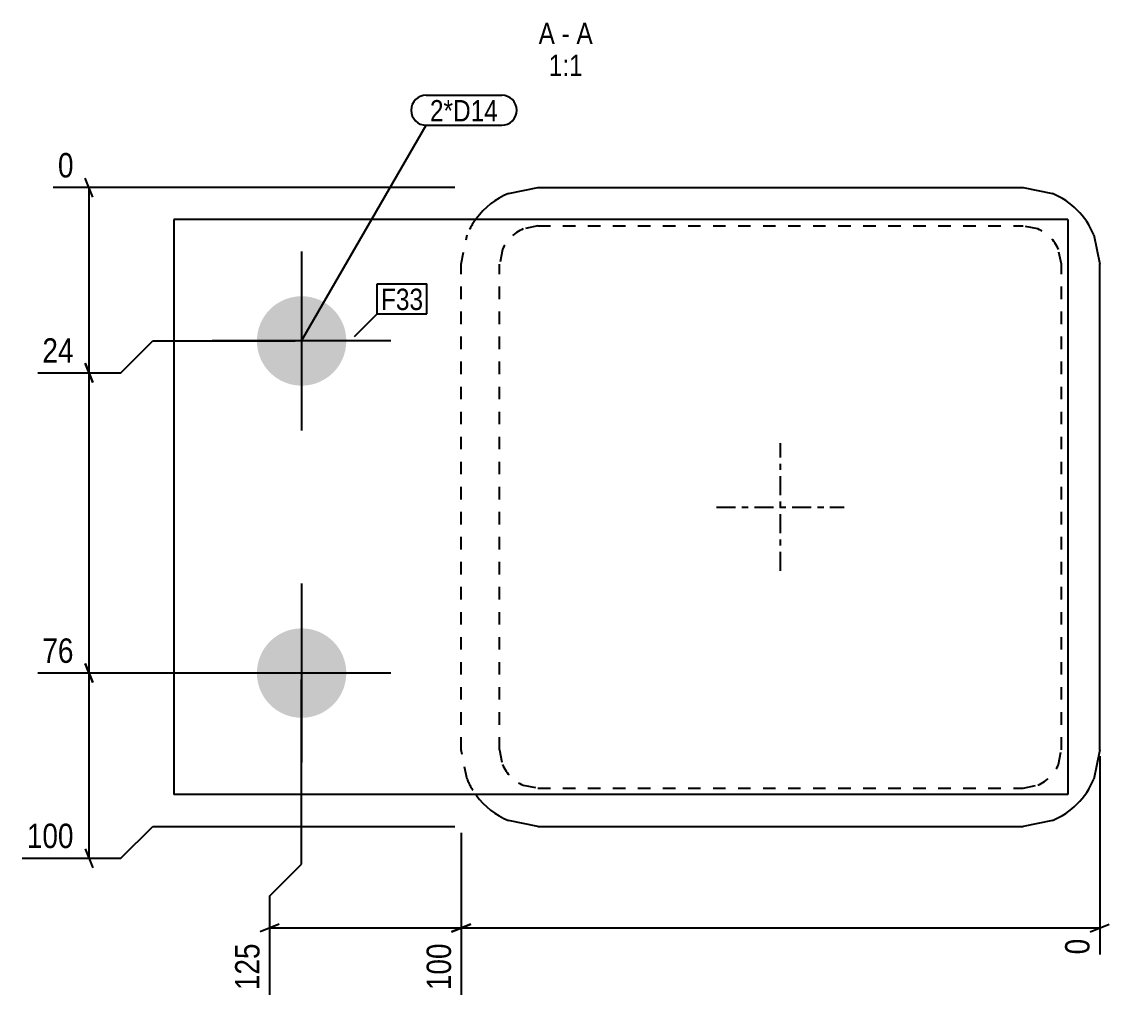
# Model space of a CAD drawing. Header units: millimetres. Extents: x 5 to 23595, y 2 to 841.
# Drawn here: x 15198.8 to 15369.2, y 2.3 to 154.7 of the extents above; entities that cross this region are included whole.
import ezdxf

# ---------------------------------------------------------------- set-up
doc = ezdxf.new("R2010")
doc.units = ezdxf.units.MM
doc.linetypes.add('DXK_LINE_DOT2', pattern=[3.9198, 1.9599, -1.9599])
doc.linetypes.add('DXK_LINE_DOT3', pattern=[5.9187, 2.979, -0.9799, 0.9799, -0.9799])
for name, color, linetype in [('MÅLSÆTNING', 7, 'Continuous'), ('STÅL', 7, 'Continuous'), ('TEKST', 7, 'Continuous')]:
    doc.layers.add(name, color=color, linetype=linetype)
doc.styles.add('Arial Narrow', font='ARIALN.TTF', dxfattribs={"height": 0.2})

msp = doc.modelspace()

# ---------------------------------------------------------------- hatches: boundary and pattern name
at = {"layer": 'STÅL', "linetype": 'Continuous'}
for points in [[(15242.66, 97.77, -1), (15242.66, 111.77, -1)], [(15242.66, 45.77, -1), (15242.66, 59.77, -1)]]:
    msp.add_hatch(color=96, dxfattribs=at).paths.add_polyline_path(points)

# ---------------------------------------------------------------- linework, layer by layer
at = {"layer": 'MÅLSÆTNING', "color": 7, "linetype": 'Continuous'}
for p, q in [((15209.97, 127.27), (15208.77, 130.27)), ((15266.66, 128.77), (15203.77, 128.77)), ((15209.37, 99.77), (15209.37, 128.77)), ((15214.37, 99.77), (15219.37, 104.77)), ((15214.37, 99.77), (15219.37, 104.77)), ((15219.37, 104.77), (15241.66, 104.77)), ((15219.37, 104.77), (15241.66, 104.77)), ((15208.77, 101.27), (15209.97, 98.27)), ((15209.97, 98.27), (15208.77, 101.27)), ((15201.34, 99.77), (15214.37, 99.77)), ((15201.34, 99.77), (15214.37, 99.77)), ((15209.37, 52.77), (15209.37, 99.77)), ((15208.77, 54.27), (15209.97, 51.27)), ((15209.97, 51.27), (15208.77, 54.27)), ((15241.66, 52.77), (15201.34, 52.77)), ((15241.66, 52.77), (15201.34, 52.77)), ((15209.37, 23.77), (15209.37, 52.77)), ((15242.66, 22.87), (15242.66, 51.77)), ((15367.66, 39.77), (15367.66, 8.73)), ((15214.37, 23.77), (15219.37, 28.77)), ((15219.37, 28.77), (15266.66, 28.77)), ((15267.66, 27.77), (15267.66, 2.4)), ((15267.66, 27.77), (15267.66, 2.4)), ((15208.77, 25.27), (15209.97, 22.27)), ((15198.9, 23.77), (15214.37, 23.77)), ((15237.66, 17.87), (15242.66, 22.87)), ((15237.66, 2.4), (15237.66, 17.87)), ((15239.16, 13.47), (15236.16, 12.27)), ((15237.66, 12.87), (15267.66, 12.87)), ((15269.16, 13.47), (15266.16, 12.27)), ((15266.16, 12.27), (15269.16, 13.47)), ((15267.66, 12.87), (15367.66, 12.87)), ((15366.16, 12.27), (15369.16, 13.47))]:
    msp.add_line(p, q, dxfattribs=at)
at = {"layer": 'STÅL', "color": 2, "linetype": 'Continuous'}
for p, q in [((15275.06, 127.86), (15279.66, 128.77)), ((15279.66, 128.77), (15355.66, 128.77)), ((15355.66, 128.77), (15360.25, 127.86)), ((15362.66, 123.77), (15222.66, 123.77)), ((15222.66, 123.77), (15222.66, 33.77)), ((15362.66, 123.77), (15362.66, 33.77)), ((15366.74, 121.36), (15367.66, 116.77)), ((15367.66, 40.77), (15367.66, 116.77)), ((15367.66, 40.77), (15366.74, 36.18)), ((15362.66, 33.77), (15222.66, 33.77)), ((15279.66, 28.77), (15275.06, 29.68)), ((15360.25, 29.68), (15355.66, 28.77)), ((15279.66, 28.77), (15355.66, 28.77))]:
    msp.add_line(p, q, dxfattribs=at)
at = {"layer": 'STÅL', "color": 7, "linetype": 'DXK_LINE_DOT2'}
for p, q in [((15279.66, 122.77), (15277.36, 122.31)), ((15279.66, 122.77), (15355.66, 122.77)), ((15357.95, 122.31), (15355.66, 122.77)), ((15267.66, 116.77), (15268.57, 121.36)), ((15274.11, 119.07), (15273.66, 116.77)), ((15361.66, 116.77), (15361.2, 119.07)), ((15267.66, 40.77), (15267.66, 116.77)), ((15273.66, 40.77), (15273.66, 116.77)), ((15361.66, 40.77), (15361.66, 116.77)), ((15268.57, 36.18), (15267.66, 40.77)), ((15273.66, 40.77), (15274.11, 38.47)), ((15361.2, 38.47), (15361.66, 40.77)), ((15277.36, 35.23), (15279.66, 34.77)), ((15279.66, 34.77), (15355.66, 34.77)), ((15355.66, 34.77), (15357.95, 35.23))]:
    msp.add_line(p, q, dxfattribs=at)
at = {"layer": 'STÅL', "color": 96, "linetype": 'Continuous'}
for p, q in [((15242.66, 118.77), (15242.66, 90.77)), ((15256.66, 104.77), (15228.66, 104.77)), ((15242.66, 66.77), (15242.66, 38.77)), ((15256.66, 52.77), (15228.66, 52.77))]:
    msp.add_line(p, q, dxfattribs=at)
at = {"layer": 'STÅL', "color": 7, "linetype": 'DXK_LINE_DOT3'}
for p, q in [((15317.66, 68.77), (15317.66, 88.77)), ((15307.66, 78.77), (15327.66, 78.77))]:
    msp.add_line(p, q, dxfattribs=at)
at = {"layer": 'STÅL', "color": 2, "linetype": 'Continuous'}
for centre, start, end in [((15279.66, 116.77), 112.5, 143.5514), ((15355.66, 116.77), 22.5, 67.5), ((15355.66, 40.77), 292.5, 337.5), ((15279.66, 40.77), 216.4486, 247.5)]:
    msp.add_arc(centre, 12, start, end, dxfattribs=at)
at = {"layer": 'STÅL', "color": 7, "linetype": 'DXK_LINE_DOT2'}
for centre, radius, start, end in [((15279.66, 116.77), 12, 143.5514, 157.5), ((15279.66, 116.77), 6, 112.5, 157.5), ((15355.66, 116.77), 6, 22.5, 67.5), ((15279.66, 40.77), 6, 202.5, 247.5), ((15355.66, 40.77), 6, 292.5, 337.5), ((15279.66, 40.77), 12, 202.5, 216.4486)]:
    msp.add_arc(centre, radius, start, end, dxfattribs=at)

# ---------------------------------------------------------------- wipeouts: each hides what was drawn before it
at = {"color": 0, "linetype": 'Continuous'}
for points in [[(15282.34, 151.24), (15282.34, 154.74), (15279.78, 154.74), (15279.78, 151.24)], [(15284.66, 151.24), (15284.66, 154.74), (15283.39, 154.74), (15283.39, 151.24)], [(15288.27, 151.24), (15288.27, 154.74), (15285.71, 154.74), (15285.71, 151.24)], [(15286.69, 146.24), (15286.69, 149.74), (15281.36, 149.74), (15281.36, 146.24)]]:
    msp.add_wipeout(points, dxfattribs=at).dxf.layer = 'TEKST'
at = {"color": 0}
msp.add_wipeout([(15273.41, 139.14), (15273.41, 142.64), (15262.76, 142.64), (15262.76, 139.14)], dxfattribs=at).dxf.layer = 'TEKST'

# ---------------------------------------------------------------- next in the draw order: texts
at = {"layer": 'TEKST', "color": 3, "linetype": 'Continuous', "style": 'Arial Narrow'}
for s, p in [('A', (15279.78, 151.24)), ('A', (15285.71, 151.24)), ('-', (15283.39, 151.24)), ('1:1', (15281.36, 146.24))]:
    msp.add_text(s, height=3.34, dxfattribs=at).set_placement(p)

# ---------------------------------------------------------------- next in the draw order: wipeouts: each hides what was drawn before it
at = {"color": 0, "linetype": 'Continuous'}
for points in [[(15207.74, 129.57), (15207.74, 135.17), (15203.7, 135.17), (15203.7, 129.57)], [(15207.74, 100.57), (15207.74, 106.17), (15201.26, 106.17), (15201.26, 100.57)], [(15207.74, 53.57), (15207.74, 59.17), (15201.26, 59.17), (15201.26, 53.57)], [(15207.74, 24.57), (15207.74, 30.17), (15198.83, 30.17), (15198.83, 24.57)], [(15366.86, 11.97), (15361.26, 11.97), (15361.26, 7.93), (15366.86, 7.93)], [(15236.86, 11.24), (15231.26, 11.24), (15231.26, 2.33), (15236.86, 2.33)], [(15266.86, 11.24), (15261.26, 11.24), (15261.26, 2.33), (15266.86, 2.33)]]:
    msp.add_wipeout(points, dxfattribs=at).dxf.layer = 'MÅLSÆTNING'
at = {"color": 0}
msp.add_wipeout([(15273.41, 139.14), (15273.41, 142.64), (15262.76, 142.64), (15262.76, 139.14)], dxfattribs=at).dxf.layer = 'TEKST'

# ---------------------------------------------------------------- next in the draw order: linework, layer by layer
at = {"layer": 'TEKST', "color": 7, "linetype": 'Continuous'}
for p, q in [((15262.16, 143.24), (15274.01, 143.24)), ((15242.66, 104.77), (15262.16, 138.54)), ((15262.16, 138.54), (15274.01, 138.54))]:
    msp.add_line(p, q, dxfattribs=at)
for centre, start, end in [((15262.16, 140.89), 90, 270), ((15274.01, 140.89), 270, 90)]:
    msp.add_arc(centre, 2.35, start, end, dxfattribs=at)

# ---------------------------------------------------------------- next in the draw order: texts
at = {"layer": 'MÅLSÆTNING', "color": 3, "linetype": 'Continuous', "style": 'Arial Narrow'}
for s, height, p in [('0', 3.82, (15204.5, 130.37)), ('24', 3.818, (15202.06, 101.37)), ('76', 3.818, (15202.06, 54.37)), ('100', 3.818, (15199.63, 25.37))]:
    msp.add_text(s, height=height, dxfattribs=at).set_placement(p)
for s, height, p in [('125', 3.818, (15236.06, 3.13)), ('100', 3.818, (15266.06, 3.13)), ('0', 3.82, (15366.06, 8.73))]:
    msp.add_text(s, height=height, rotation=90.0002, dxfattribs=at).set_placement(p)
at = {"layer": 'TEKST', "color": 3, "style": 'Arial Narrow'}
msp.add_text('2*D14', height=3.34, dxfattribs=at).set_placement((15262.76, 139.14))

# ---------------------------------------------------------------- next in the draw order: wipeouts: each hides what was drawn before it
at = {"color": 0}
msp.add_wipeout([(15261.69, 109.61), (15261.69, 113.11), (15255.09, 113.11), (15255.09, 109.61)], dxfattribs=at).dxf.layer = 'TEKST'

# ---------------------------------------------------------------- next in the draw order: wipeouts: each hides what was drawn before it
msp.add_wipeout([(15261.69, 109.61), (15261.69, 113.11), (15255.09, 113.11), (15255.09, 109.61)], dxfattribs=at).dxf.layer = 'TEKST'

# ---------------------------------------------------------------- next in the draw order: linework, layer by layer
at = {"layer": 'TEKST', "color": 7, "linetype": 'Continuous'}
for p, q in [((15254.49, 113.71), (15262.29, 113.71)), ((15254.49, 109.01), (15254.49, 113.71)), ((15262.29, 109.01), (15262.29, 113.71)), ((15250.95, 105.48), (15254.49, 109.01)), ((15254.49, 109.01), (15262.29, 109.01))]:
    msp.add_line(p, q, dxfattribs=at)

# ---------------------------------------------------------------- next in the draw order: texts
at = {"layer": 'TEKST', "color": 3, "style": 'Arial Narrow'}
msp.add_text('F33', height=3.34, dxfattribs=at).set_placement((15255.09, 109.61))

doc.saveas('drawing.dxf')
